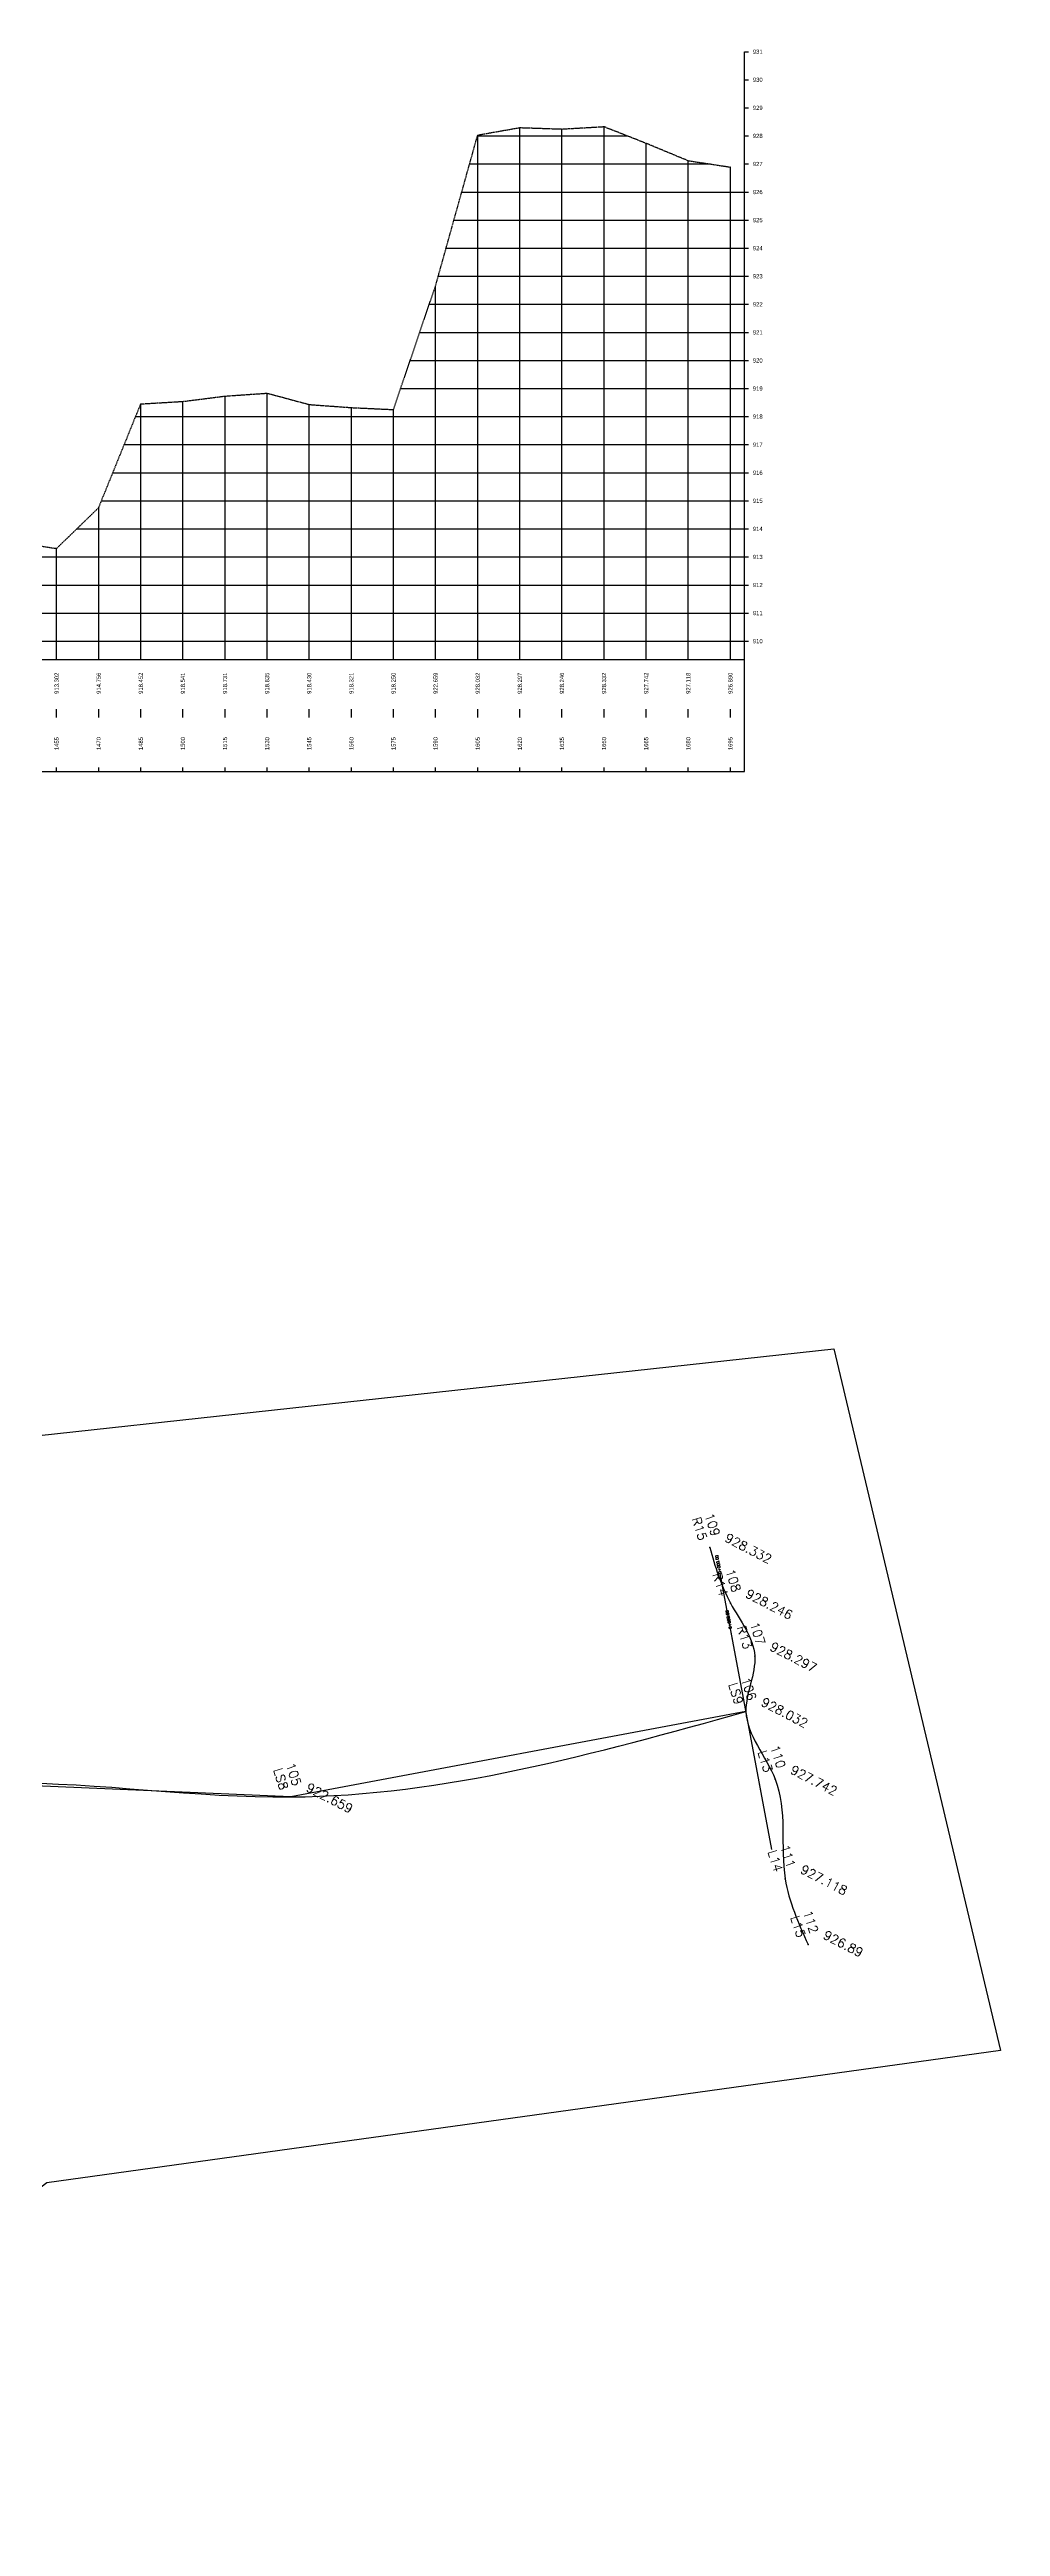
# Model space of a CAD drawing. Header units: millimetres. Extents: x 824502 to 1498685, y 1474633 to 1481826.
# Drawn here: x 1480499 to 1480837, y 1478283 to 1479165 of the extents above; entities that cross this region are included whole.
import ezdxf
from ezdxf.enums import TextEntityAlignment as Align

# ---------------------------------------------------------------- set-up
doc = ezdxf.new("R2010")
doc.units = ezdxf.units.MM
doc.linetypes.add('HIDDEN', pattern=[0.375, 0.25, -0.125])
for name, color, linetype in [('Boundary', 6, 'Continuous'), ('Chainage', 7, 'Continuous'), ('Chainage_TXT', 7, 'Continuous'), ('GL', 3, 'HIDDEN'), ('Points', 7, 'Continuous'), ('Points-ELV', 6, 'Continuous'), ('Points-NUM', 4, 'Continuous'), ('Points-TXT', 3, 'Continuous'), ('SCALE_LINE', 1, 'Continuous'), ('TitleBox', 7, 'Continuous')]:
    doc.layers.add(name, color=color, linetype=linetype)
doc.styles.add('ROMANS', font='romans.shx')
doc.styles.get("Standard").update_dxf_attribs({"font": 'arial.ttf'})

# ---------------------------------------------------------------- blocks, each defined once
blk = doc.blocks.new('POINTS')
at = {"layer": 'Points'}
blk.add_line((0, 0), (0, 0), dxfattribs=at)
blk.add_point((0, 0), dxfattribs=at)
at = {"layer": 'Points-ELV', "style": 'ROMANS'}
blk.add_attdef('ELEV', text='', height=1, rotation=45, dxfattribs=at).set_placement((0, 0), align=Align.BOTTOM_LEFT)
at = {"layer": 'Points-NUM', "style": 'ROMANS'}
blk.add_attdef('PTNUM', text='', height=1, dxfattribs=at).set_placement((0, 0), align=Align.BOTTOM_RIGHT)
at = {"layer": 'Points-TXT', "style": 'ROMANS'}
blk.add_attdef('DESC', text='', height=1, dxfattribs=at).set_placement((0, 0), align=Align.BOTTOM_RIGHT)

msp = doc.modelspace()

# ---------------------------------------------------------------- linework, layer by layer
at = {"color": 0}
msp.add_lwpolyline([(1480746.847, 1478573.166), (1480584.758, 1478542.724), (1480460.324, 1478548.08), (1480387.688, 1478520.003), (1480288.782, 1478446.309), (1480182.533, 1478486.447), (1479965.626, 1478478.688), (1479842.379, 1478518.948), (1479664.626, 1478493.642), (1479527.022, 1478491.918), (1479400.745, 1478487.045), (1479309.517, 1478480.299), (1479231.733, 1478476.426), (1479128.067, 1478476.359), (1479053.146, 1478472.394)], dxfattribs=at)
msp.add_spline([(1479053.146, 1478472.394, 12010.774), (1479131.598, 1478476.438, 11982.219), (1479231.733, 1478476.426, 11956.996), (1479527.022, 1478491.918, 11913.086), (1479666.121, 1478493.858, 11875.155), (1479842.379, 1478518.948, 11820.59), (1479965.626, 1478478.688, 11807.96), (1480182.533, 1478486.447, 11798.725), (1480288.782, 1478446.309, 11802.91), (1480387.688, 1478520.003, 11813.9), (1480584.758, 1478542.724, 11915.966), (1480746.847, 1478573.166, 11985.357)], degree=3)
at = {"layer": 'Boundary'}
msp.add_polyline3d([(1480778.112, 1478702.343, 0), (1480837.493, 1478452.456, 0), (1480497.794, 1478405.251, 0), (1480357.357, 1478297.292, 0), (1480138.109, 1478289.151, 0), (1479890.747, 1478282.827, 0), (1479515.948, 1478305.02, 0), (1479301.243, 1478292.194, 0), (1479013.149, 1478306.666, 0), (1478984.538, 1478580.806, 0), (1479244.652, 1478667.703, 0), (1479943.466, 1478656.118, 0), (1480281.676, 1478648.232, 0), (1480778.156, 1478702.327, 0)], dxfattribs=at)
at = {"layer": 'Boundary', "color": 0}
msp.add_spline([(1480733.932, 1478631.661), (1480741.332, 1478611.787), (1480749.984, 1478592.919), (1480746.847, 1478573.166), (1480757.265, 1478549.018), (1480760.835, 1478513.547), (1480768.961, 1478490.177)], degree=3, dxfattribs=at)
at = {"layer": 'Chainage', "color": 0}
for p, q in [((1480756.076, 1478524.025), (1480737.618, 1478622.306)), ((1480752.384, 1478543.681), (1480741.31, 1478602.65))]:
    msp.add_line(p, q, dxfattribs=at)
at = {"layer": 'Chainage_TXT', "color": 0}
for p, q in [((1480651.211, 1479134.518), (1480704.741, 1479134.518)), ((1480651.3, 1478954.518), (1480651.3, 1479134.838)), ((1480666.3, 1478954.518), (1480666.3, 1479137.488)), ((1480681.3, 1478954.518), (1480681.3, 1479136.978)), ((1480696.3, 1478954.518), (1480696.3, 1479137.838)), ((1480648.419, 1479124.518), (1480734.063, 1479124.518)), ((1480711.3, 1478954.518), (1480711.3, 1479131.938)), ((1480726.3, 1478954.518), (1480726.3, 1479125.698)), ((1480741.3, 1478954.518), (1480741.3, 1479123.418)), ((1480645.627, 1479114.518), (1480746.3, 1479114.518)), ((1480642.836, 1479104.518), (1480746.3, 1479104.518)), ((1480640.044, 1479094.518), (1480746.3, 1479094.518)), ((1480636.3, 1478954.518), (1480636.3, 1479081.108)), ((1480637.252, 1479084.518), (1480746.3, 1479084.518)), ((1480634.058, 1479074.518), (1480746.3, 1479074.518)), ((1480630.656, 1479064.518), (1480746.3, 1479064.518)), ((1480627.254, 1479054.518), (1480746.3, 1479054.518)), ((1480531.3, 1478954.518), (1480531.3, 1479039.039)), ((1480546.3, 1478954.518), (1480546.3, 1479039.928)), ((1480561.3, 1478954.518), (1480561.3, 1479041.828)), ((1480576.3, 1478954.518), (1480576.3, 1479042.868)), ((1480591.3, 1478954.518), (1480591.3, 1479038.818)), ((1480606.3, 1478954.518), (1480606.3, 1479037.728)), ((1480621.3, 1478954.518), (1480621.3, 1479037.018)), ((1480623.852, 1479044.518), (1480746.3, 1479044.518)), ((1480529.466, 1479034.518), (1480746.3, 1479034.518)), ((1480525.407, 1479024.518), (1480746.3, 1479024.518)), ((1480521.349, 1479014.518), (1480746.3, 1479014.518)), ((1480516.3, 1478954.518), (1480516.3, 1479002.078)), ((1480516.3, 1478954.518), (1480516.3, 1479002.078)), ((1480517.291, 1479004.518), (1480746.3, 1479004.518)), ((1480508.501, 1478994.518), (1480746.3, 1478994.518)), ((1479041.3, 1478984.518), (1480746.3, 1478984.518)), ((1480501.3, 1478954.518), (1480501.3, 1478987.538)), ((1479041.3, 1478974.518), (1480746.3, 1478974.518)), ((1479041.3, 1478964.518), (1480746.3, 1478964.518)), ((1479041.3, 1478954.518), (1480746.3, 1478954.518)), ((1479046.3, 1478948.018), (1480746.3, 1478948.018)), ((1480746.3, 1478908.018), (1480746.3, 1478954.518)), ((1479041.3, 1478908.018), (1480746.3, 1478908.018))]:
    msp.add_line(p, q, dxfattribs=at)
at = {"layer": 'GL', "color": 1}
msp.add_lwpolyline([(1480486.3, 1478989.858), (1480501.3, 1478987.538), (1480516.3, 1479002.078), (1480531.3, 1479039.039), (1480546.3, 1479039.928), (1480561.3, 1479041.828), (1480576.3, 1479042.868), (1480591.3, 1479038.818), (1480606.3, 1479037.728), (1480621.3, 1479037.018), (1480636.3, 1479081.108), (1480651.3, 1479134.838), (1480666.3, 1479137.488), (1480681.3, 1479136.978), (1480696.3, 1479137.838), (1480711.3, 1479131.938), (1480726.3, 1479125.698), (1480741.3, 1479123.418)], dxfattribs=at)
at = {"layer": 'SCALE_LINE', "color": 5}
for p, q in [((1480746.3, 1478954.518), (1480746.3, 1479164.518)), ((1480746.3, 1479164.518), (1480747.8, 1479164.518)), ((1480746.3, 1479154.518), (1480747.8, 1479154.518)), ((1480746.3, 1479144.518), (1480747.8, 1479144.518)), ((1480746.3, 1479134.518), (1480747.8, 1479134.518)), ((1480746.3, 1479124.518), (1480747.8, 1479124.518)), ((1480746.3, 1479114.518), (1480747.8, 1479114.518)), ((1480746.3, 1479104.518), (1480747.8, 1479104.518)), ((1480746.3, 1479094.518), (1480747.8, 1479094.518)), ((1480746.3, 1479084.518), (1480747.8, 1479084.518)), ((1480746.3, 1479074.518), (1480747.8, 1479074.518)), ((1480746.3, 1479064.518), (1480747.8, 1479064.518)), ((1480746.3, 1479054.518), (1480747.8, 1479054.518)), ((1480746.3, 1479044.518), (1480747.8, 1479044.518)), ((1480746.3, 1479034.518), (1480747.8, 1479034.518)), ((1480746.3, 1479024.518), (1480747.8, 1479024.518)), ((1480746.3, 1479014.518), (1480747.8, 1479014.518)), ((1480746.3, 1479004.518), (1480747.8, 1479004.518)), ((1480746.3, 1478994.518), (1480747.8, 1478994.518)), ((1480746.3, 1478984.518), (1480747.8, 1478984.518)), ((1480746.3, 1478974.518), (1480747.8, 1478974.518)), ((1480746.3, 1478964.518), (1480747.8, 1478964.518)), ((1480746.3, 1478954.518), (1480747.8, 1478954.518))]:
    msp.add_line(p, q, dxfattribs=at)
at = {"layer": 'TitleBox'}
for p, q in [((1480501.3, 1478948.018), (1480501.3, 1478954.518)), ((1480516.3, 1478948.018), (1480516.3, 1478954.518)), ((1480531.3, 1478948.018), (1480531.3, 1478954.518)), ((1480546.3, 1478948.018), (1480546.3, 1478954.518)), ((1480561.3, 1478948.018), (1480561.3, 1478954.518)), ((1480576.3, 1478948.018), (1480576.3, 1478954.518)), ((1480591.3, 1478948.018), (1480591.3, 1478954.518)), ((1480606.3, 1478948.018), (1480606.3, 1478954.518)), ((1480621.3, 1478948.018), (1480621.3, 1478954.518)), ((1480636.3, 1478948.018), (1480636.3, 1478954.518)), ((1480651.3, 1478948.018), (1480651.3, 1478954.518)), ((1480666.3, 1478948.018), (1480666.3, 1478954.518)), ((1480681.3, 1478948.018), (1480681.3, 1478954.518)), ((1480696.3, 1478948.018), (1480696.3, 1478954.518)), ((1480711.3, 1478948.018), (1480711.3, 1478954.518)), ((1480726.3, 1478948.018), (1480726.3, 1478954.518)), ((1480741.3, 1478948.018), (1480741.3, 1478954.518)), ((1480501.3, 1478927.268), (1480501.3, 1478930.268)), ((1480516.3, 1478927.268), (1480516.3, 1478930.268)), ((1480531.3, 1478927.268), (1480531.3, 1478930.268)), ((1480546.3, 1478927.268), (1480546.3, 1478930.268)), ((1480561.3, 1478927.268), (1480561.3, 1478930.268)), ((1480576.3, 1478927.268), (1480576.3, 1478930.268)), ((1480591.3, 1478927.268), (1480591.3, 1478930.268)), ((1480606.3, 1478927.268), (1480606.3, 1478930.268)), ((1480621.3, 1478927.268), (1480621.3, 1478930.268)), ((1480636.3, 1478927.268), (1480636.3, 1478930.268)), ((1480651.3, 1478927.268), (1480651.3, 1478930.268)), ((1480666.3, 1478927.268), (1480666.3, 1478930.268)), ((1480681.3, 1478927.268), (1480681.3, 1478930.268)), ((1480696.3, 1478927.268), (1480696.3, 1478930.268)), ((1480711.3, 1478927.268), (1480711.3, 1478930.268)), ((1480726.3, 1478927.268), (1480726.3, 1478930.268)), ((1480741.3, 1478927.268), (1480741.3, 1478930.268)), ((1480501.3, 1478908.018), (1480501.3, 1478909.518)), ((1480516.3, 1478908.018), (1480516.3, 1478909.518)), ((1480531.3, 1478908.018), (1480531.3, 1478909.518)), ((1480546.3, 1478908.018), (1480546.3, 1478909.518)), ((1480561.3, 1478908.018), (1480561.3, 1478909.518)), ((1480576.3, 1478908.018), (1480576.3, 1478909.518)), ((1480591.3, 1478908.018), (1480591.3, 1478909.518)), ((1480606.3, 1478908.018), (1480606.3, 1478909.518)), ((1480621.3, 1478908.018), (1480621.3, 1478909.518)), ((1480636.3, 1478908.018), (1480636.3, 1478909.518)), ((1480651.3, 1478908.018), (1480651.3, 1478909.518)), ((1480666.3, 1478908.018), (1480666.3, 1478909.518)), ((1480681.3, 1478908.018), (1480681.3, 1478909.518)), ((1480696.3, 1478908.018), (1480696.3, 1478909.518)), ((1480711.3, 1478908.018), (1480711.3, 1478909.518)), ((1480726.3, 1478908.018), (1480726.3, 1478909.518)), ((1480741.3, 1478908.018), (1480741.3, 1478909.518))]:
    msp.add_line(p, q, dxfattribs=at)

# ---------------------------------------------------------------- block references
at = {"layer": 'Points', "linetype": 'Continuous'}
ref = msp.add_blockref('POINTS', (1480733.932, 1478631.661, 11989.232), dxfattribs=dict(at, xscale=12.91481050348951, yscale=12.91481050348951, zscale=12.91481050348951, rotation=287.5583941117993))
ref.add_attrib('PTNUM', '109', dxfattribs={"layer": 'Points-NUM', "height": 3.2287, "rotation": 287.558394, "style": 'ROMANS'}).set_placement((1480733.728, 1478634.983, 11989.232), align=Align.BOTTOM_RIGHT)
ref.add_attrib('DESC', 'R15', dxfattribs={"layer": 'Points-TXT', "height": 3.2287, "rotation": 287.558394, "style": 'ROMANS'}).set_placement((1480729.11, 1478633.522, 11989.232), align=Align.BOTTOM_RIGHT)
ref.add_attrib('ELEV', '928.332', dxfattribs={"layer": 'Points-ELV', "height": 3.2287, "rotation": 332.558394, "style": 'ROMANS'}).set_placement((1480738.55, 1478633.122, 11989.232), align=Align.BOTTOM_LEFT)
ref = msp.add_blockref('POINTS', (1480733.932, 1478631.661, 11989.232), dxfattribs=dict(at, xscale=12.91481050348951, yscale=12.91481050348951, zscale=12.91481050348951, rotation=287.5583941117993))
ref.add_attrib('PTNUM', '109', dxfattribs={"layer": 'Points-NUM', "height": 3.2287, "rotation": 287.558394, "style": 'ROMANS'}).set_placement((1480733.728, 1478634.983, 11989.232), align=Align.BOTTOM_RIGHT)
ref.add_attrib('DESC', 'R15', dxfattribs={"layer": 'Points-TXT', "height": 3.2287, "rotation": 287.558394, "style": 'ROMANS'}).set_placement((1480729.11, 1478633.522, 11989.232), align=Align.BOTTOM_RIGHT)
ref.add_attrib('ELEV', '928.332', dxfattribs={"layer": 'Points-ELV', "height": 3.2287, "rotation": 332.558394, "style": 'ROMANS'}).set_placement((1480738.55, 1478633.122, 11989.232), align=Align.BOTTOM_LEFT)
ref = msp.add_blockref('POINTS', (1480741.332, 1478611.787, 11988.121), dxfattribs=dict(at, xscale=12.91481050348951, yscale=12.91481050348951, zscale=12.91481050348951, rotation=287.5583941117993))
ref.add_attrib('PTNUM', '108', dxfattribs={"layer": 'Points-NUM', "height": 3.2287, "rotation": 287.558394, "style": 'ROMANS'}).set_placement((1480741.127, 1478615.109, 11988.121), align=Align.BOTTOM_RIGHT)
ref.add_attrib('DESC', 'R14', dxfattribs={"layer": 'Points-TXT', "height": 3.2287, "rotation": 287.558394, "style": 'ROMANS'}).set_placement((1480736.51, 1478613.648, 11988.121), align=Align.BOTTOM_RIGHT)
ref.add_attrib('ELEV', '928.246', dxfattribs={"layer": 'Points-ELV', "height": 3.2287, "rotation": 332.558394, "style": 'ROMANS'}).set_placement((1480745.949, 1478613.248, 11988.121), align=Align.BOTTOM_LEFT)
ref = msp.add_blockref('POINTS', (1480741.332, 1478611.787, 11988.121), dxfattribs=dict(at, xscale=12.91481050348951, yscale=12.91481050348951, zscale=12.91481050348951, rotation=287.5583941117993))
ref.add_attrib('PTNUM', '108', dxfattribs={"layer": 'Points-NUM', "height": 3.2287, "rotation": 287.558394, "style": 'ROMANS'}).set_placement((1480741.127, 1478615.109, 11988.121), align=Align.BOTTOM_RIGHT)
ref.add_attrib('DESC', 'R14', dxfattribs={"layer": 'Points-TXT', "height": 3.2287, "rotation": 287.558394, "style": 'ROMANS'}).set_placement((1480736.51, 1478613.648, 11988.121), align=Align.BOTTOM_RIGHT)
ref.add_attrib('ELEV', '928.246', dxfattribs={"layer": 'Points-ELV', "height": 3.2287, "rotation": 332.558394, "style": 'ROMANS'}).set_placement((1480745.949, 1478613.248, 11988.121), align=Align.BOTTOM_LEFT)
ref = msp.add_blockref('POINTS', (1480749.984, 1478592.919, 11988.78), dxfattribs=dict(at, xscale=12.91481050348951, yscale=12.91481050348951, zscale=12.91481050348951, rotation=287.5583941117993))
ref.add_attrib('PTNUM', '107', dxfattribs={"layer": 'Points-NUM', "height": 3.2287, "rotation": 287.558394, "style": 'ROMANS'}).set_placement((1480749.779, 1478596.241, 11988.78), align=Align.BOTTOM_RIGHT)
ref.add_attrib('DESC', 'R13', dxfattribs={"layer": 'Points-TXT', "height": 3.2287, "rotation": 287.558394, "style": 'ROMANS'}).set_placement((1480745.162, 1478594.78, 11988.78), align=Align.BOTTOM_RIGHT)
ref.add_attrib('ELEV', '928.297', dxfattribs={"layer": 'Points-ELV', "height": 3.2287, "rotation": 332.558394, "style": 'ROMANS'}).set_placement((1480754.601, 1478594.38, 11988.78), align=Align.BOTTOM_LEFT)
ref = msp.add_blockref('POINTS', (1480749.984, 1478592.919, 11988.78), dxfattribs=dict(at, xscale=12.91481050348951, yscale=12.91481050348951, zscale=12.91481050348951, rotation=287.5583941117993))
ref.add_attrib('PTNUM', '107', dxfattribs={"layer": 'Points-NUM', "height": 3.2287, "rotation": 287.558394, "style": 'ROMANS'}).set_placement((1480749.779, 1478596.241, 11988.78), align=Align.BOTTOM_RIGHT)
ref.add_attrib('DESC', 'R13', dxfattribs={"layer": 'Points-TXT', "height": 3.2287, "rotation": 287.558394, "style": 'ROMANS'}).set_placement((1480745.162, 1478594.78, 11988.78), align=Align.BOTTOM_RIGHT)
ref.add_attrib('ELEV', '928.297', dxfattribs={"layer": 'Points-ELV', "height": 3.2287, "rotation": 332.558394, "style": 'ROMANS'}).set_placement((1480754.601, 1478594.38, 11988.78), align=Align.BOTTOM_LEFT)
ref = msp.add_blockref('POINTS', (1480746.847, 1478573.166, 11985.357), dxfattribs=dict(at, xscale=12.91481050348951, yscale=12.91481050348951, zscale=12.91481050348951, rotation=287.5583941117993))
ref.add_attrib('PTNUM', '106', dxfattribs={"layer": 'Points-NUM', "height": 3.2287, "rotation": 287.558394, "style": 'ROMANS'}).set_placement((1480746.643, 1478576.487, 11985.357), align=Align.BOTTOM_RIGHT)
ref.add_attrib('DESC', 'LS9', dxfattribs={"layer": 'Points-TXT', "height": 3.2287, "rotation": 287.558394, "style": 'ROMANS'}).set_placement((1480742.025, 1478575.026, 11985.357), align=Align.BOTTOM_RIGHT)
ref.add_attrib('ELEV', '928.032', dxfattribs={"layer": 'Points-ELV', "height": 3.2287, "rotation": 332.558394, "style": 'ROMANS'}).set_placement((1480751.464, 1478574.627, 11985.357), align=Align.BOTTOM_LEFT)
ref = msp.add_blockref('POINTS', (1480746.847, 1478573.166, 11985.357), dxfattribs=dict(at, xscale=12.91481050348951, yscale=12.91481050348951, zscale=12.91481050348951, rotation=287.5583941117993))
ref.add_attrib('PTNUM', '106', dxfattribs={"layer": 'Points-NUM', "height": 3.2287, "rotation": 287.558394, "style": 'ROMANS'}).set_placement((1480746.643, 1478576.487, 11985.357), align=Align.BOTTOM_RIGHT)
ref.add_attrib('DESC', 'LS9', dxfattribs={"layer": 'Points-TXT', "height": 3.2287, "rotation": 287.558394, "style": 'ROMANS'}).set_placement((1480742.025, 1478575.026, 11985.357), align=Align.BOTTOM_RIGHT)
ref.add_attrib('ELEV', '928.032', dxfattribs={"layer": 'Points-ELV', "height": 3.2287, "rotation": 332.558394, "style": 'ROMANS'}).set_placement((1480751.464, 1478574.627, 11985.357), align=Align.BOTTOM_LEFT)
ref = msp.add_blockref('POINTS', (1480757.265, 1478549.018, 11981.612), dxfattribs=dict(at, xscale=12.91481050348951, yscale=12.91481050348951, zscale=12.91481050348951, rotation=287.5583941117993))
ref.add_attrib('PTNUM', '110', dxfattribs={"layer": 'Points-NUM', "height": 3.2287, "rotation": 287.558394, "style": 'ROMANS'}).set_placement((1480757.06, 1478552.34, 11981.612), align=Align.BOTTOM_RIGHT)
ref.add_attrib('DESC', 'L13', dxfattribs={"layer": 'Points-TXT', "height": 3.2287, "rotation": 287.558394, "style": 'ROMANS'}).set_placement((1480752.443, 1478550.879, 11981.612), align=Align.BOTTOM_RIGHT)
ref.add_attrib('ELEV', '927.742', dxfattribs={"layer": 'Points-ELV', "height": 3.2287, "rotation": 332.558394, "style": 'ROMANS'}).set_placement((1480761.882, 1478550.479, 11981.612), align=Align.BOTTOM_LEFT)
ref = msp.add_blockref('POINTS', (1480757.265, 1478549.018, 11981.612), dxfattribs=dict(at, xscale=12.91481050348951, yscale=12.91481050348951, zscale=12.91481050348951, rotation=287.5583941117993))
ref.add_attrib('PTNUM', '110', dxfattribs={"layer": 'Points-NUM', "height": 3.2287, "rotation": 287.558394, "style": 'ROMANS'}).set_placement((1480757.06, 1478552.34, 11981.612), align=Align.BOTTOM_RIGHT)
ref.add_attrib('DESC', 'L13', dxfattribs={"layer": 'Points-TXT', "height": 3.2287, "rotation": 287.558394, "style": 'ROMANS'}).set_placement((1480752.443, 1478550.879, 11981.612), align=Align.BOTTOM_RIGHT)
ref.add_attrib('ELEV', '927.742', dxfattribs={"layer": 'Points-ELV', "height": 3.2287, "rotation": 332.558394, "style": 'ROMANS'}).set_placement((1480761.882, 1478550.479, 11981.612), align=Align.BOTTOM_LEFT)
ref = msp.add_blockref('POINTS', (1480584.758, 1478542.724, 11915.966), dxfattribs=dict(at, xscale=12.91481050348951, yscale=12.91481050348951, zscale=12.91481050348951, rotation=287.5583941117993))
ref.add_attrib('PTNUM', '105', dxfattribs={"layer": 'Points-NUM', "height": 3.2287, "rotation": 287.558394, "style": 'ROMANS'}).set_placement((1480584.553, 1478546.046, 11915.966), align=Align.BOTTOM_RIGHT)
ref.add_attrib('DESC', 'LS8', dxfattribs={"layer": 'Points-TXT', "height": 3.2287, "rotation": 287.558394, "style": 'ROMANS'}).set_placement((1480579.936, 1478544.585, 11915.966), align=Align.BOTTOM_RIGHT)
ref.add_attrib('ELEV', '922.659', dxfattribs={"layer": 'Points-ELV', "height": 3.2287, "rotation": 332.558394, "style": 'ROMANS'}).set_placement((1480589.375, 1478544.186, 11915.966), align=Align.BOTTOM_LEFT)
ref = msp.add_blockref('POINTS', (1480584.758, 1478542.724, 11915.966), dxfattribs=dict(at, xscale=12.91481050348951, yscale=12.91481050348951, zscale=12.91481050348951, rotation=287.5583941117993))
ref.add_attrib('PTNUM', '105', dxfattribs={"layer": 'Points-NUM', "height": 3.2287, "rotation": 287.558394, "style": 'ROMANS'}).set_placement((1480584.553, 1478546.046, 11915.966), align=Align.BOTTOM_RIGHT)
ref.add_attrib('DESC', 'LS8', dxfattribs={"layer": 'Points-TXT', "height": 3.2287, "rotation": 287.558394, "style": 'ROMANS'}).set_placement((1480579.936, 1478544.585, 11915.966), align=Align.BOTTOM_RIGHT)
ref.add_attrib('ELEV', '922.659', dxfattribs={"layer": 'Points-ELV', "height": 3.2287, "rotation": 332.558394, "style": 'ROMANS'}).set_placement((1480589.375, 1478544.186, 11915.966), align=Align.BOTTOM_LEFT)
ref = msp.add_blockref('POINTS', (1480760.835, 1478513.547, 11973.553), dxfattribs=dict(at, xscale=12.91481050348951, yscale=12.91481050348951, zscale=12.91481050348951, rotation=287.5583941117993))
ref.add_attrib('PTNUM', '111', dxfattribs={"layer": 'Points-NUM', "height": 3.2287, "rotation": 287.558394, "style": 'ROMANS'}).set_placement((1480760.631, 1478516.868, 11973.553), align=Align.BOTTOM_RIGHT)
ref.add_attrib('DESC', 'L14', dxfattribs={"layer": 'Points-TXT', "height": 3.2287, "rotation": 287.558394, "style": 'ROMANS'}).set_placement((1480756.013, 1478515.407, 11973.553), align=Align.BOTTOM_RIGHT)
ref.add_attrib('ELEV', '927.118', dxfattribs={"layer": 'Points-ELV', "height": 3.2287, "rotation": 332.558394, "style": 'ROMANS'}).set_placement((1480765.452, 1478515.008, 11973.553), align=Align.BOTTOM_LEFT)
ref = msp.add_blockref('POINTS', (1480760.835, 1478513.547, 11973.553), dxfattribs=dict(at, xscale=12.91481050348951, yscale=12.91481050348951, zscale=12.91481050348951, rotation=287.5583941117993))
ref.add_attrib('PTNUM', '111', dxfattribs={"layer": 'Points-NUM', "height": 3.2287, "rotation": 287.558394, "style": 'ROMANS'}).set_placement((1480760.631, 1478516.868, 11973.553), align=Align.BOTTOM_RIGHT)
ref.add_attrib('DESC', 'L14', dxfattribs={"layer": 'Points-TXT', "height": 3.2287, "rotation": 287.558394, "style": 'ROMANS'}).set_placement((1480756.013, 1478515.407, 11973.553), align=Align.BOTTOM_RIGHT)
ref.add_attrib('ELEV', '927.118', dxfattribs={"layer": 'Points-ELV', "height": 3.2287, "rotation": 332.558394, "style": 'ROMANS'}).set_placement((1480765.452, 1478515.008, 11973.553), align=Align.BOTTOM_LEFT)
ref = msp.add_blockref('POINTS', (1480768.961, 1478490.177, 11970.609), dxfattribs=dict(at, xscale=12.91481050348951, yscale=12.91481050348951, zscale=12.91481050348951, rotation=287.5583941117993))
ref.add_attrib('PTNUM', '112', dxfattribs={"layer": 'Points-NUM', "height": 3.2287, "rotation": 287.558394, "style": 'ROMANS'}).set_placement((1480768.757, 1478493.499, 11970.609), align=Align.BOTTOM_RIGHT)
ref.add_attrib('DESC', 'L15', dxfattribs={"layer": 'Points-TXT', "height": 3.2287, "rotation": 287.558394, "style": 'ROMANS'}).set_placement((1480764.139, 1478492.038, 11970.609), align=Align.BOTTOM_RIGHT)
ref.add_attrib('ELEV', '926.89', dxfattribs={"layer": 'Points-ELV', "height": 3.2287, "rotation": 332.558394, "style": 'ROMANS'}).set_placement((1480773.578, 1478491.638, 11970.609), align=Align.BOTTOM_LEFT)
ref = msp.add_blockref('POINTS', (1480768.961, 1478490.177, 11970.609), dxfattribs=dict(at, xscale=12.91481050348951, yscale=12.91481050348951, zscale=12.91481050348951, rotation=287.5583941117993))
ref.add_attrib('PTNUM', '112', dxfattribs={"layer": 'Points-NUM', "height": 3.2287, "rotation": 287.558394, "style": 'ROMANS'}).set_placement((1480768.757, 1478493.499, 11970.609), align=Align.BOTTOM_RIGHT)
ref.add_attrib('DESC', 'L15', dxfattribs={"layer": 'Points-TXT', "height": 3.2287, "rotation": 287.558394, "style": 'ROMANS'}).set_placement((1480764.139, 1478492.038, 11970.609), align=Align.BOTTOM_RIGHT)
ref.add_attrib('ELEV', '926.89', dxfattribs={"layer": 'Points-ELV', "height": 3.2287, "rotation": 332.558394, "style": 'ROMANS'}).set_placement((1480773.578, 1478491.638, 11970.609), align=Align.BOTTOM_LEFT)

# ---------------------------------------------------------------- texts
for s, p in [('931', (1480749.3, 1479164.518)), ('930', (1480749.3, 1479154.518)), ('929', (1480749.3, 1479144.518)), ('928', (1480749.3, 1479134.518)), ('927', (1480749.3, 1479124.518)), ('926', (1480749.3, 1479114.518)), ('925', (1480749.3, 1479104.518)), ('924', (1480749.3, 1479094.518)), ('923', (1480749.3, 1479084.518)), ('922', (1480749.3, 1479074.518)), ('921', (1480749.3, 1479064.518)), ('920', (1480749.3, 1479054.518)), ('919', (1480749.3, 1479044.518)), ('918', (1480749.3, 1479034.518)), ('917', (1480749.3, 1479024.518)), ('916', (1480749.3, 1479014.518)), ('915', (1480749.3, 1479004.518)), ('914', (1480749.3, 1478994.518)), ('913', (1480749.3, 1478984.518)), ('912', (1480749.3, 1478974.518)), ('911', (1480749.3, 1478964.518)), ('910', (1480749.3, 1478954.518))]:
    msp.add_text(s, height=1.5).set_placement(p, align=Align.MIDDLE_LEFT)
at = {"layer": 'Chainage', "color": 0, "style": 'ROMANS'}
for p in [(1480737.618, 1478622.306), (1480741.31, 1478602.65)]:
    msp.add_text('0+000.00', height=1, rotation=100.636504, dxfattribs=at).set_placement(p, align=Align.MIDDLE_LEFT)
at = {"layer": 'TitleBox'}
for s, p in [('913.302', (1480501.3, 1478939.518)), ('914.756', (1480516.3, 1478939.518)), ('918.452', (1480531.3, 1478939.518)), ('918.541', (1480546.3, 1478939.518)), ('918.731', (1480561.3, 1478939.518)), ('918.835', (1480576.3, 1478939.518)), ('918.430', (1480591.3, 1478939.518)), ('918.321', (1480606.3, 1478939.518)), ('918.250', (1480621.3, 1478939.518)), ('922.659', (1480636.3, 1478939.518)), ('928.032', (1480651.3, 1478939.518)), ('928.297', (1480666.3, 1478939.518)), ('928.246', (1480681.3, 1478939.518)), ('928.332', (1480696.3, 1478939.518)), ('927.742', (1480711.3, 1478939.518)), ('927.118', (1480726.3, 1478939.518)), ('926.890', (1480741.3, 1478939.518)), ('1455', (1480501.3, 1478918.018)), ('1470', (1480516.3, 1478918.018)), ('1485', (1480531.3, 1478918.018)), ('1500', (1480546.3, 1478918.018)), ('1515', (1480561.3, 1478918.018)), ('1530', (1480576.3, 1478918.018)), ('1545', (1480591.3, 1478918.018)), ('1560', (1480606.3, 1478918.018)), ('1575', (1480621.3, 1478918.018)), ('1590', (1480636.3, 1478918.018)), ('1605', (1480651.3, 1478918.018)), ('1620', (1480666.3, 1478918.018)), ('1635', (1480681.3, 1478918.018)), ('1650', (1480696.3, 1478918.018)), ('1665', (1480711.3, 1478918.018)), ('1680', (1480726.3, 1478918.018)), ('1695', (1480741.3, 1478918.018))]:
    msp.add_text(s, height=1.5, rotation=90, dxfattribs=at).set_placement(p, align=Align.MIDDLE_CENTER)

doc.saveas('drawing.dxf')
